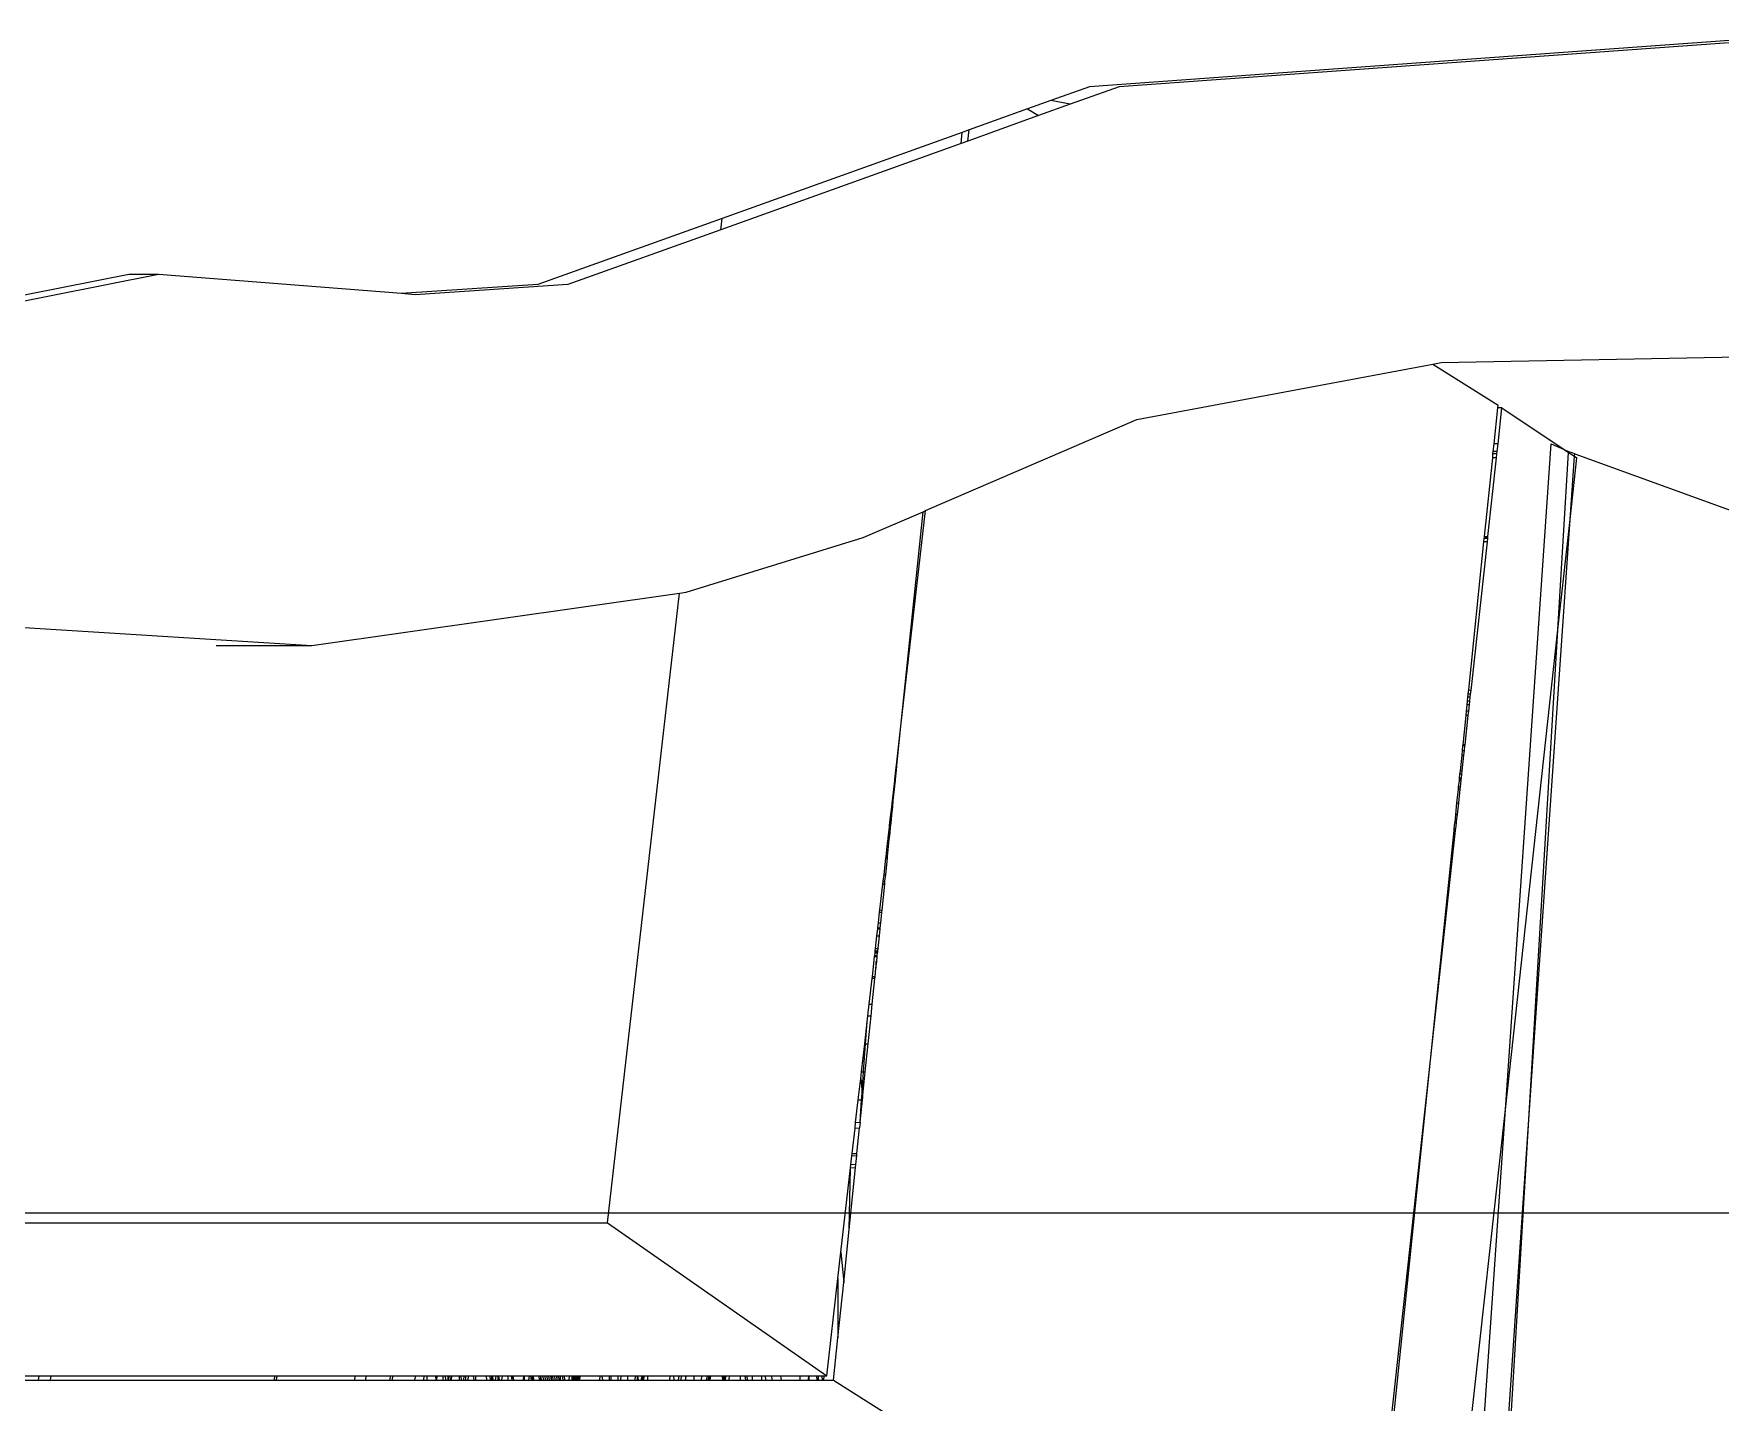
# Model space of a CAD drawing. Extents: x -24961 to 905641, y -154323 to 635957.
# Drawn here: x 395494.2 to 395608.1, y -131220.7 to -131128.3 of the extents above; entities that cross this region are included whole.
import ezdxf

# ---------------------------------------------------------------- set-up
doc = ezdxf.new("R2010")
doc.units = 0
doc.header["$LTSCALE"] = 1000
doc.header["$MEASUREMENT"] = 0
doc.layers.add('DOTE', color=1, linetype='Continuous')

msp = doc.modelspace()

# ---------------------------------------------------------------- linework, layer by layer
for p, q in [((395615.11, -131128.27), (395565.49, -131131.85)), ((395617.12, -131128.27), (395567.5, -131131.85)), ((395565.49, -131131.85), (395562.89, -131132.78)), ((395567.5, -131131.85), (395564.2, -131133.03)), ((395562.89, -131132.78), (395561.31, -131133.34)), ((395564.2, -131133.03), (395562.04, -131133.8)), ((395564.2, -131133.03), (395562.89, -131132.78)), ((395562.04, -131133.8), (395557.27, -131135.52)), ((395561.31, -131133.34), (395557.36, -131134.76)), ((395561.31, -131133.34), (395562.04, -131133.8)), ((395556.9, -131134.93), (395540.68, -131140.75)), ((395556.82, -131135.68), (395556.9, -131134.93)), ((395557.27, -131135.52), (395556.82, -131135.68)), ((395557.36, -131134.76), (395556.9, -131134.93)), ((395557.27, -131135.52), (395557.36, -131134.76)), ((395556.82, -131135.68), (395540.59, -131141.5)), ((395540.68, -131140.75), (395528.24, -131145.21)), ((395540.59, -131141.5), (395540.68, -131140.75)), ((395540.59, -131141.5), (395530.25, -131145.21)), ((395500.6, -131144.53), (395487.75, -131147.08)), ((395502.61, -131144.53), (395489.76, -131147.08)), ((395502.61, -131144.53), (395500.6, -131144.53)), ((395519.02, -131145.82), (395502.61, -131144.53)), ((395528.24, -131145.21), (395519.02, -131145.82)), ((395530.25, -131145.21), (395519.94, -131145.89)), ((395519.94, -131145.89), (395519.02, -131145.82)), ((395589.24, -131150.47), (395619.24, -131149.91)), ((395568.69, -131154.33), (395588.68, -131150.58)), ((395588.68, -131150.58), (395589.24, -131150.47)), ((395588.68, -131150.58), (395593.09, -131153.35)), ((395592.82, -131155.97), (395593.07, -131153.53)), ((395593.07, -131153.53), (395593.09, -131153.35)), ((395593.36, -131153.53), (395593.07, -131153.53)), ((395593.1, -131155.97), (395593.36, -131153.53)), ((395593.36, -131153.53), (395597.56, -131156.34)), ((395554.42, -131160.47), (395568.69, -131154.33)), ((395592.77, -131156.48), (395592.82, -131155.97)), ((395593.1, -131155.97), (395592.82, -131155.97)), ((395593.04, -131156.48), (395593.1, -131155.97)), ((395593.59, -131200.92), (395596.68, -131155.97)), ((395596.68, -131155.97), (395597.56, -131156.34)), ((395592.18, -131162.22), (395592.73, -131156.91)), ((395592.41, -131162.22), (395592.99, -131156.91)), ((395592.73, -131156.91), (395592.75, -131156.63)), ((395592.99, -131156.91), (395592.73, -131156.91)), ((395592.75, -131156.63), (395592.77, -131156.48)), ((395593.02, -131156.63), (395592.75, -131156.63)), ((395593.04, -131156.48), (395592.77, -131156.48)), ((395592.99, -131156.91), (395593.02, -131156.63)), ((395593.02, -131156.63), (395593.04, -131156.48)), ((395597.14, -131168.53), (395597.86, -131156.54)), ((395597.56, -131156.34), (395597.86, -131156.54)), ((395597.56, -131156.34), (395597.86, -131156.48)), ((395597.86, -131156.48), (395598.07, -131156.55)), ((395597.86, -131156.54), (395597.86, -131156.48)), ((395597.86, -131156.54), (395598.26, -131156.8)), ((395597.96, -131161.08), (395598.26, -131156.8)), ((395597.96, -131161.08), (395598.42, -131156.91)), ((395598.07, -131156.55), (395598.27, -131156.63)), ((395598.26, -131156.8), (395598.27, -131156.63)), ((395598.26, -131156.8), (395598.42, -131156.91)), ((395598.27, -131156.63), (395613.11, -131162.01)), ((395550.2, -131162.29), (395554.25, -131160.55)), ((395552.76, -131175.02), (395554.42, -131160.47)), ((395552.76, -131175.02), (395554.25, -131160.55)), ((395554.25, -131160.55), (395554.42, -131160.47)), ((395595.18, -131201.59), (395597.96, -131161.08)), ((395597.14, -131168.53), (395597.96, -131161.08)), ((395538.24, -131165.98), (395550.2, -131162.29)), ((395591.11, -131172.58), (395592.14, -131162.58)), ((395591.27, -131172.62), (395592.37, -131162.58)), ((395592.14, -131162.58), (395592.16, -131162.36)), ((395592.37, -131162.58), (395592.14, -131162.58)), ((395592.16, -131162.36), (395592.17, -131162.26)), ((395592.4, -131162.36), (395592.16, -131162.36)), ((395592.17, -131162.26), (395592.18, -131162.22)), ((395592.17, -131162.26), (395592.41, -131162.26)), ((395592.18, -131162.22), (395592.41, -131162.22)), ((395592.37, -131162.58), (395592.4, -131162.36)), ((395592.4, -131162.36), (395592.41, -131162.26)), ((395592.41, -131162.26), (395592.41, -131162.22)), ((395512.97, -131169.58), (395537.79, -131166.04)), ((395532.93, -131208.57), (395537.79, -131166.04)), ((395537.79, -131166.04), (395538.24, -131165.98)), ((395487.37, -131167.97), (395512.97, -131169.58)), ((395593.59, -131200.92), (395597.14, -131168.53)), ((395595.18, -131201.59), (395597.14, -131168.53)), ((395506.5, -131169.58), (395512.97, -131169.58)), ((395591.03, -131173.35), (395591.06, -131173.07)), ((395591.06, -131173.07), (395591.08, -131172.87)), ((395591.22, -131173.07), (395591.06, -131173.07)), ((395591.08, -131172.87), (395591.11, -131172.58)), ((395591.24, -131172.87), (395591.08, -131172.87)), ((395591.11, -131172.58), (395591.27, -131172.62)), ((395591.19, -131173.35), (395591.22, -131173.07)), ((395591.22, -131173.07), (395591.24, -131172.87)), ((395591.24, -131172.87), (395591.27, -131172.62)), ((395590.93, -131174.32), (395590.96, -131174.01)), ((395590.96, -131174.01), (395591.01, -131173.58)), ((395591.12, -131174.01), (395590.96, -131174.01)), ((395591.01, -131173.58), (395591.03, -131173.35)), ((395591.16, -131173.58), (395591.01, -131173.58)), ((395591.19, -131173.35), (395591.03, -131173.35)), ((395591.08, -131174.32), (395591.12, -131174.01)), ((395591.12, -131174.01), (395591.16, -131173.58)), ((395591.16, -131173.58), (395591.19, -131173.35)), ((395552.48, -131177.46), (395552.76, -131175.02)), ((395552.51, -131177.46), (395552.76, -131175.02)), ((395590.73, -131176.29), (395590.93, -131174.32)), ((395590.87, -131176.29), (395591.08, -131174.32)), ((395591.08, -131174.32), (395590.93, -131174.32)), ((395590.69, -131176.67), (395590.72, -131176.36)), ((395590.72, -131176.36), (395590.73, -131176.29)), ((395590.86, -131176.36), (395590.72, -131176.36)), ((395590.87, -131176.29), (395590.73, -131176.29)), ((395590.83, -131176.67), (395590.86, -131176.36)), ((395590.86, -131176.36), (395590.87, -131176.29)), ((395552.42, -131177.99), (395552.48, -131177.46)), ((395552.45, -131177.99), (395552.51, -131177.46)), ((395552.51, -131177.46), (395552.48, -131177.46)), ((395590.55, -131178.05), (395590.66, -131176.98)), ((395590.66, -131176.98), (395590.69, -131176.67)), ((395590.66, -131176.98), (395590.79, -131176.98)), ((395590.67, -131178.05), (395590.79, -131176.98)), ((395590.69, -131176.67), (395590.83, -131176.67)), ((395590.79, -131176.98), (395590.83, -131176.67)), ((395552.21, -131179.86), (395552.34, -131178.7)), ((395552.26, -131179.86), (395552.38, -131178.7)), ((395552.34, -131178.7), (395552.35, -131178.62)), ((395552.38, -131178.7), (395552.34, -131178.7)), ((395552.35, -131178.62), (395552.42, -131177.99)), ((395552.39, -131178.62), (395552.35, -131178.62)), ((395552.38, -131178.7), (395552.39, -131178.62)), ((395552.39, -131178.62), (395552.45, -131177.99)), ((395552.42, -131177.99), (395552.45, -131177.99)), ((395590.43, -131179.12), (395590.48, -131178.7)), ((395590.48, -131178.7), (395590.49, -131178.62)), ((395590.6, -131178.7), (395590.48, -131178.7)), ((395590.49, -131178.62), (395590.5, -131178.53)), ((395590.61, -131178.62), (395590.49, -131178.62)), ((395590.5, -131178.53), (395590.52, -131178.28)), ((395590.62, -131178.53), (395590.5, -131178.53)), ((395590.52, -131178.28), (395590.55, -131178.05)), ((395590.65, -131178.28), (395590.52, -131178.28)), ((395590.55, -131178.05), (395590.67, -131178.05)), ((395590.56, -131179.12), (395590.6, -131178.7)), ((395590.6, -131178.7), (395590.61, -131178.62)), ((395590.61, -131178.62), (395590.62, -131178.53)), ((395590.62, -131178.53), (395590.65, -131178.28)), ((395590.65, -131178.28), (395590.67, -131178.05)), ((395552.19, -131180.04), (395552.21, -131179.86)), ((395552.26, -131179.86), (395552.21, -131179.86)), ((395552.24, -131180.04), (395552.26, -131179.86)), ((395590.32, -131180.2), (395590.42, -131179.28)), ((395590.42, -131179.28), (395590.43, -131179.12)), ((395590.42, -131179.28), (395590.54, -131179.29)), ((395590.43, -131179.12), (395590.56, -131179.12)), ((395590.44, -131180.2), (395590.54, -131179.29)), ((395590.54, -131179.29), (395590.56, -131179.12)), ((395552.04, -131181.33), (395552.08, -131181)), ((395552.08, -131181), (395552.1, -131180.84)), ((395552.14, -131181), (395552.08, -131181)), ((395552.1, -131180.84), (395552.14, -131180.47)), ((395552.1, -131180.84), (395552.16, -131180.85)), ((395552.11, -131181.33), (395552.14, -131181)), ((395552.14, -131180.47), (395552.19, -131180.04)), ((395552.14, -131180.47), (395552.2, -131180.47)), ((395552.14, -131181), (395552.16, -131180.85)), ((395552.16, -131180.85), (395552.2, -131180.47)), ((395552.24, -131180.04), (395552.19, -131180.04)), ((395552.2, -131180.47), (395552.24, -131180.04)), ((395590.21, -131181.26), (395590.24, -131181)), ((395590.24, -131181), (395590.32, -131180.2)), ((395590.35, -131181), (395590.24, -131181)), ((395590.32, -131180.2), (395590.44, -131180.2)), ((395590.32, -131181.28), (395590.35, -131181)), ((395590.35, -131181), (395590.44, -131180.2)), ((395551.89, -131182.6), (395551.94, -131182.21)), ((395551.94, -131182.21), (395551.98, -131181.88)), ((395551.94, -131182.21), (395552.02, -131182.21)), ((395551.98, -131181.88), (395551.99, -131181.74)), ((395552.05, -131181.88), (395551.98, -131181.88)), ((395551.98, -131182.6), (395552.02, -131182.21)), ((395551.99, -131181.74), (395552.04, -131181.33)), ((395552.07, -131181.74), (395551.99, -131181.74)), ((395552.02, -131182.21), (395552.05, -131181.88)), ((395552.04, -131181.33), (395552.11, -131181.33)), ((395552.05, -131181.88), (395552.07, -131181.74)), ((395552.07, -131181.74), (395552.11, -131181.33)), ((395588.53, -131197.58), (395590.23, -131182.08)), ((395588.53, -131197.58), (395590.13, -131182.08)), ((395590.13, -131182.06), (395590.14, -131181.97)), ((395590.23, -131182.06), (395590.13, -131182.06)), ((395590.13, -131182.08), (395590.13, -131182.06)), ((395590.23, -131182.08), (395590.13, -131182.08)), ((395590.14, -131181.97), (395590.18, -131181.55)), ((395590.14, -131181.97), (395590.24, -131181.97)), ((395590.18, -131181.55), (395590.19, -131181.51)), ((395590.29, -131181.55), (395590.18, -131181.55)), ((395590.19, -131181.51), (395590.21, -131181.26)), ((395590.29, -131181.51), (395590.19, -131181.51)), ((395590.21, -131181.26), (395590.32, -131181.28)), ((395590.23, -131182.06), (395590.24, -131181.97)), ((395590.23, -131182.08), (395590.23, -131182.06)), ((395590.24, -131181.97), (395590.29, -131181.55)), ((395590.29, -131181.51), (395590.32, -131181.28)), ((395590.29, -131181.55), (395590.29, -131181.51)), ((395551.75, -131183.82), (395551.86, -131182.94)), ((395551.85, -131183.82), (395551.94, -131182.94)), ((395551.86, -131182.94), (395551.89, -131182.64)), ((395551.86, -131182.94), (395551.94, -131182.94)), ((395551.98, -131182.6), (395551.89, -131182.6)), ((395551.89, -131182.64), (395551.89, -131182.6)), ((395551.97, -131182.64), (395551.89, -131182.64)), ((395551.94, -131182.94), (395551.97, -131182.64)), ((395551.97, -131182.64), (395551.98, -131182.6)), ((395551.62, -131185.04), (395551.74, -131183.95)), ((395551.73, -131185.04), (395551.84, -131183.95)), ((395551.74, -131183.95), (395551.75, -131183.87)), ((395551.74, -131183.95), (395551.84, -131183.95)), ((395551.75, -131183.82), (395551.85, -131183.82)), ((395551.75, -131183.87), (395551.75, -131183.82)), ((395551.75, -131183.87), (395551.85, -131183.87)), ((395551.84, -131183.95), (395551.85, -131183.87)), ((395551.85, -131183.87), (395551.85, -131183.82)), ((395551.54, -131185.67), (395551.56, -131185.53)), ((395551.56, -131185.5), (395551.62, -131185.04)), ((395551.56, -131185.5), (395551.68, -131185.5)), ((395551.56, -131185.53), (395551.56, -131185.5)), ((395551.56, -131185.53), (395551.68, -131185.53)), ((395551.62, -131185.04), (395551.73, -131185.04)), ((395551.66, -131185.67), (395551.68, -131185.53)), ((395551.68, -131185.5), (395551.73, -131185.04)), ((395551.68, -131185.53), (395551.68, -131185.5)), ((395551.34, -131187.44), (395551.54, -131185.69)), ((395551.48, -131187.45), (395551.66, -131185.69)), ((395551.54, -131185.67), (395551.66, -131185.67)), ((395551.54, -131185.69), (395551.54, -131185.67)), ((395551.54, -131185.69), (395551.66, -131185.69)), ((395551.66, -131185.69), (395551.66, -131185.67)), ((395551.24, -131188.32), (395551.32, -131187.59)), ((395551.32, -131187.59), (395551.34, -131187.44)), ((395551.32, -131187.59), (395551.46, -131187.59)), ((395551.34, -131187.44), (395551.48, -131187.45)), ((395551.39, -131188.32), (395551.46, -131187.59)), ((395551.46, -131187.59), (395551.48, -131187.45)), ((395551.14, -131189.18), (395551.19, -131188.72)), ((395551.19, -131188.72), (395551.2, -131188.65)), ((395551.19, -131188.72), (395551.35, -131188.72)), ((395551.2, -131188.65), (395551.24, -131188.32)), ((395551.2, -131188.65), (395551.35, -131188.65)), ((395551.24, -131188.32), (395551.39, -131188.32)), ((395551.3, -131189.18), (395551.35, -131188.72)), ((395551.35, -131188.65), (395551.39, -131188.32)), ((395551.35, -131188.72), (395551.35, -131188.65)), ((395551.02, -131190.21), (395551.04, -131190.04)), ((395551.02, -131190.21), (395551.19, -131190.21)), ((395551.02, -131190.26), (395551.02, -131190.21)), ((395551.04, -131190.04), (395551.14, -131189.18)), ((395551.04, -131190.04), (395551.21, -131190.05)), ((395551.14, -131189.18), (395551.3, -131189.18)), ((395551.19, -131190.21), (395551.21, -131190.05)), ((395551.19, -131190.26), (395551.19, -131190.21)), ((395551.21, -131190.05), (395551.3, -131189.18)), ((395550.83, -131191.96), (395550.98, -131190.58)), ((395550.98, -131190.58), (395550.99, -131190.52)), ((395550.98, -131190.58), (395551.16, -131190.58)), ((395550.99, -131190.52), (395551.01, -131190.34)), ((395550.99, -131190.52), (395551.16, -131190.52)), ((395551.01, -131190.34), (395551.02, -131190.26)), ((395551.01, -131190.34), (395551.18, -131190.33)), ((395551.02, -131190.26), (395551.19, -131190.26)), ((395551.07, -131190.92), (395551.07, -131191.38)), ((395551.07, -131190.92), (395551.12, -131190.92)), ((395551.07, -131191.38), (395551.12, -131190.92)), ((395551.12, -131190.92), (395551.16, -131190.58)), ((395551.16, -131190.52), (395551.18, -131190.33)), ((395551.16, -131190.58), (395551.16, -131190.52)), ((395551.18, -131190.33), (395551.19, -131190.26)), ((395550.61, -131193.8), (395550.81, -131192.07)), ((395550.81, -131192.07), (395550.83, -131191.96)), ((395551, -131192.07), (395550.81, -131192.07)), ((395550.82, -131193.8), (395551, -131192.07)), ((395551.01, -131191.96), (395550.83, -131191.96)), ((395551, -131192.07), (395551.01, -131191.96)), ((395551.01, -131191.96), (395551.07, -131191.38)), ((395550.48, -131195), (395550.52, -131194.6)), ((395550.52, -131194.6), (395550.61, -131193.8)), ((395550.52, -131194.6), (395550.74, -131194.59)), ((395550.55, -131196.48), (395550.74, -131194.59)), ((395550.61, -131193.8), (395550.82, -131193.8)), ((395550.74, -131194.59), (395550.82, -131193.8)), ((395550.31, -131196.49), (395550.48, -131195)), ((395550.37, -131196.49), (395550.48, -131195)), ((395550.09, -131198.38), (395550.31, -131196.49)), ((395550.24, -131198.38), (395550.37, -131196.49)), ((395550.31, -131196.49), (395550.37, -131196.49)), ((395550.35, -131198.37), (395550.55, -131196.48)), ((395550.37, -131196.49), (395550.55, -131196.48)), ((395583.71, -131241.55), (395588.53, -131197.58)), ((395583.98, -131241.73), (395588.53, -131197.58)), ((395549.87, -131200.27), (395550.04, -131198.82)), ((395550.04, -131198.82), (395550.09, -131198.38)), ((395550.04, -131198.82), (395550.13, -131199.81)), ((395550.09, -131198.38), (395550.24, -131198.38)), ((395550.13, -131199.81), (395550.24, -131198.38)), ((395550.17, -131200.18), (395550.35, -131198.37)), ((395550.24, -131198.38), (395550.35, -131198.37)), ((395549.7, -131201.79), (395549.87, -131200.27)), ((395549.87, -131200.27), (395550.1, -131200.26)), ((395550, -131201.78), (395550.1, -131200.26)), ((395550, -131201.78), (395550.16, -131200.26)), ((395550.1, -131200.26), (395550.13, -131199.81)), ((395550.1, -131200.26), (395550.16, -131200.26)), ((395550.13, -131199.81), (395550.17, -131200.18)), ((395550.16, -131200.26), (395550.17, -131200.18)), ((395588.76, -131244.94), (395593.59, -131200.92)), ((395590.5, -131245.88), (395593.59, -131200.92)), ((395592.09, -131246.55), (395595.18, -131201.59)), ((395592.49, -131246.71), (395595.18, -131201.59)), ((395549.46, -131203.88), (395549.66, -131202.17)), ((395549.66, -131202.17), (395549.7, -131201.79)), ((395549.66, -131202.17), (395549.96, -131202.15)), ((395549.7, -131201.79), (395550, -131201.78)), ((395549.78, -131203.88), (395549.96, -131202.15)), ((395550, -131201.78), (395549.96, -131202.15)), ((395549.44, -131204.05), (395549.46, -131203.88)), ((395549.46, -131203.88), (395549.78, -131203.88)), ((395549.77, -131204.03), (395549.78, -131203.88)), ((395548.7, -131210.56), (395549.35, -131204.86)), ((395549.25, -131209.03), (395549.68, -131204.84)), ((395549.25, -131209.03), (395549.35, -131204.86)), ((395549.35, -131204.86), (395549.37, -131204.65)), ((395549.35, -131204.86), (395549.68, -131204.84)), ((395549.37, -131204.65), (395549.44, -131204.05)), ((395549.71, -131204.64), (395549.37, -131204.65)), ((395549.44, -131204.05), (395549.77, -131204.03)), ((395549.68, -131204.84), (395549.71, -131204.64)), ((395549.71, -131204.64), (395549.77, -131204.03)), ((395457.19, -131208.57), (395532.93, -131208.57)), ((395532.93, -131208.57), (395547.75, -131218.9)), ((395548.89, -131212.59), (395549.25, -131209.03)), ((395548.5, -131212.32), (395548.7, -131210.56)), ((395548.7, -131210.56), (395548.89, -131212.59)), ((395547.75, -131218.9), (395548.5, -131212.32)), ((395548.5, -131212.32), (395548.5, -131216.34)), ((395548.5, -131216.34), (395548.89, -131212.59)), ((395548.2, -131219.2), (395548.5, -131216.34)), ((395475.48, -131219.2), (395494.5, -131219.2)), ((395475.51, -131218.9), (395494.55, -131218.9)), ((395494.5, -131219.2), (395494.55, -131218.9)), ((395494.5, -131219.2), (395495.32, -131219.2)), ((395494.55, -131218.9), (395495.36, -131218.9)), ((395495.32, -131219.2), (395495.36, -131218.9)), ((395495.32, -131219.2), (395510.42, -131219.2)), ((395495.36, -131218.9), (395510.45, -131218.9)), ((395510.45, -131218.9), (395510.42, -131219.2)), ((395510.42, -131219.2), (395510.56, -131219.2)), ((395510.45, -131218.9), (395510.59, -131218.9)), ((395510.59, -131218.9), (395510.56, -131219.2)), ((395510.56, -131219.2), (395515.85, -131219.2)), ((395510.59, -131218.9), (395515.88, -131218.9)), ((395515.88, -131218.9), (395515.85, -131219.2)), ((395515.85, -131219.2), (395516.59, -131219.2)), ((395515.88, -131218.9), (395516.62, -131218.9)), ((395516.62, -131218.9), (395516.59, -131219.2)), ((395516.59, -131219.2), (395518.23, -131219.2)), ((395516.62, -131218.9), (395518.25, -131218.9)), ((395518.25, -131218.9), (395518.23, -131219.2)), ((395518.23, -131219.2), (395518.39, -131219.2)), ((395518.25, -131218.9), (395518.41, -131218.9)), ((395518.41, -131218.9), (395518.39, -131219.2)), ((395518.39, -131219.2), (395519.93, -131219.2)), ((395518.41, -131218.9), (395519.98, -131218.9)), ((395519.93, -131219.2), (395519.98, -131218.9)), ((395519.93, -131219.2), (395520.52, -131219.2)), ((395519.98, -131218.9), (395520.56, -131218.9)), ((395520.52, -131219.2), (395520.56, -131218.9)), ((395520.52, -131219.2), (395520.73, -131219.2)), ((395520.56, -131218.9), (395520.73, -131218.9)), ((395520.73, -131218.9), (395520.73, -131219.2)), ((395520.73, -131218.9), (395521.31, -131218.9)), ((395520.73, -131219.2), (395521.35, -131219.2)), ((395521.31, -131218.9), (395521.35, -131219.2)), ((395521.31, -131218.9), (395521.4, -131218.9)), ((395521.35, -131219.2), (395521.39, -131219.2)), ((395521.4, -131218.9), (395521.39, -131219.2)), ((395521.39, -131219.2), (395521.81, -131219.2)), ((395521.4, -131218.9), (395521.81, -131218.9)), ((395521.81, -131218.9), (395521.81, -131219.2)), ((395521.81, -131218.9), (395521.97, -131218.9)), ((395521.81, -131219.2), (395521.99, -131219.2)), ((395521.97, -131218.9), (395521.99, -131219.2)), ((395521.97, -131218.9), (395522.16, -131218.9)), ((395521.99, -131219.2), (395522.14, -131219.2)), ((395522.16, -131218.9), (395522.14, -131219.2)), ((395522.14, -131219.2), (395522.2, -131219.2)), ((395522.16, -131218.9), (395522.2, -131219.2)), ((395522.16, -131218.9), (395522.22, -131218.9)), ((395522.22, -131218.9), (395522.2, -131219.2)), ((395522.2, -131219.2), (395522.35, -131219.2)), ((395522.22, -131218.9), (395522.37, -131218.9)), ((395522.35, -131219.2), (395522.37, -131218.9)), ((395522.35, -131219.2), (395522.39, -131219.2)), ((395522.37, -131218.9), (395522.42, -131218.9)), ((395522.39, -131219.2), (395522.42, -131218.9)), ((395522.39, -131219.2), (395522.91, -131219.2)), ((395522.42, -131218.9), (395522.91, -131218.9)), ((395522.91, -131218.9), (395522.91, -131219.2)), ((395522.91, -131218.9), (395523.02, -131218.9)), ((395522.91, -131219.2), (395523.06, -131219.2)), ((395523.02, -131218.9), (395523.06, -131219.2)), ((395523.02, -131218.9), (395523.24, -131218.9)), ((395523.06, -131219.2), (395523.22, -131219.2)), ((395523.24, -131218.9), (395523.22, -131219.2)), ((395523.22, -131219.2), (395523.34, -131219.2)), ((395523.24, -131218.9), (395523.34, -131218.9)), ((395523.34, -131218.9), (395523.34, -131219.2)), ((395523.34, -131218.9), (395523.52, -131218.9)), ((395523.34, -131219.2), (395523.5, -131219.2)), ((395523.52, -131218.9), (395523.5, -131219.2)), ((395523.5, -131219.2), (395523.91, -131219.2)), ((395523.52, -131218.9), (395523.87, -131218.9)), ((395523.87, -131218.9), (395523.91, -131219.2)), ((395523.87, -131218.9), (395524.01, -131218.9)), ((395523.91, -131219.2), (395524.01, -131219.2)), ((395524.01, -131218.9), (395524.01, -131219.2)), ((395524.01, -131218.9), (395524.73, -131218.9)), ((395524.01, -131219.2), (395524.77, -131219.2)), ((395524.73, -131218.9), (395524.77, -131219.2)), ((395524.73, -131218.9), (395524.99, -131218.9)), ((395524.77, -131219.2), (395525, -131219.2)), ((395524.99, -131218.9), (395525, -131219.2)), ((395524.99, -131218.9), (395525.11, -131218.9)), ((395525, -131219.2), (395525.11, -131219.2)), ((395525.11, -131218.9), (395525.11, -131219.2)), ((395525.11, -131218.9), (395525.16, -131218.9)), ((395525.11, -131219.2), (395525.19, -131219.2)), ((395525.16, -131218.9), (395525.19, -131219.2)), ((395525.16, -131218.9), (395525.41, -131218.9)), ((395525.19, -131219.2), (395525.36, -131219.2)), ((395525.36, -131219.2), (395525.41, -131218.9)), ((395525.36, -131219.2), (395525.52, -131219.2)), ((395525.41, -131218.9), (395525.53, -131218.9)), ((395525.53, -131218.9), (395525.52, -131219.2)), ((395525.52, -131219.2), (395525.62, -131219.2)), ((395525.53, -131218.9), (395525.58, -131218.9)), ((395525.58, -131218.9), (395525.62, -131219.2)), ((395525.58, -131218.9), (395525.84, -131218.9)), ((395525.62, -131219.2), (395525.8, -131219.2)), ((395525.8, -131219.2), (395525.84, -131218.9)), ((395525.8, -131219.2), (395526.21, -131219.2)), ((395525.84, -131218.9), (395526.21, -131218.9)), ((395526.21, -131218.9), (395526.21, -131219.2)), ((395526.21, -131218.9), (395526.43, -131218.9)), ((395526.21, -131219.2), (395526.47, -131219.2)), ((395526.43, -131218.9), (395526.47, -131219.2)), ((395526.43, -131218.9), (395526.47, -131218.9)), ((395526.47, -131218.9), (395526.47, -131219.2)), ((395526.47, -131218.9), (395526.54, -131218.9)), ((395526.47, -131219.2), (395526.58, -131219.2)), ((395526.54, -131218.9), (395526.58, -131219.2)), ((395526.54, -131218.9), (395527.27, -131218.9)), ((395526.58, -131219.2), (395527.25, -131219.2)), ((395527.27, -131218.9), (395527.25, -131219.2)), ((395527.25, -131219.2), (395527.31, -131219.2)), ((395527.27, -131218.9), (395527.31, -131218.9)), ((395527.31, -131218.9), (395527.31, -131219.2)), ((395527.31, -131218.9), (395527.64, -131218.9)), ((395527.31, -131219.2), (395527.61, -131219.2)), ((395527.64, -131218.9), (395527.61, -131219.2)), ((395527.61, -131219.2), (395527.77, -131219.2)), ((395527.64, -131218.9), (395527.74, -131218.9)), ((395527.74, -131218.9), (395527.77, -131219.2)), ((395527.74, -131218.9), (395527.87, -131218.9)), ((395527.77, -131219.2), (395527.84, -131219.2)), ((395527.84, -131219.2), (395527.87, -131218.9)), ((395527.84, -131219.2), (395527.9, -131219.2)), ((395527.87, -131218.9), (395527.92, -131218.9)), ((395527.9, -131219.2), (395527.92, -131218.9)), ((395527.9, -131219.2), (395527.94, -131219.2)), ((395527.92, -131218.9), (395527.94, -131219.2)), ((395527.92, -131218.9), (395528.3, -131218.9)), ((395527.94, -131219.2), (395528.33, -131219.2)), ((395528.3, -131218.9), (395528.33, -131219.2)), ((395528.3, -131218.9), (395528.41, -131218.9)), ((395528.33, -131219.2), (395528.41, -131219.2)), ((395528.41, -131218.9), (395528.41, -131219.2)), ((395528.41, -131218.9), (395528.46, -131219.2)), ((395528.41, -131218.9), (395528.56, -131218.9)), ((395528.41, -131219.2), (395528.46, -131219.2)), ((395528.46, -131219.2), (395528.59, -131219.2)), ((395528.56, -131218.9), (395528.59, -131219.2)), ((395528.56, -131218.9), (395528.7, -131218.9)), ((395528.59, -131219.2), (395528.72, -131219.2)), ((395528.7, -131218.9), (395528.72, -131219.2)), ((395528.7, -131218.9), (395528.83, -131218.9)), ((395528.72, -131219.2), (395528.86, -131219.2)), ((395528.83, -131218.9), (395528.86, -131219.2)), ((395528.83, -131218.9), (395528.96, -131218.9)), ((395528.86, -131219.2), (395528.99, -131219.2)), ((395528.96, -131218.9), (395528.99, -131219.2)), ((395528.96, -131218.9), (395529.09, -131218.9)), ((395528.99, -131219.2), (395529.12, -131219.2)), ((395529.09, -131218.9), (395529.12, -131219.2)), ((395529.09, -131218.9), (395529.18, -131218.9)), ((395529.12, -131219.2), (395529.16, -131219.2)), ((395529.16, -131219.2), (395529.18, -131218.9)), ((395529.16, -131219.2), (395529.25, -131219.2)), ((395529.18, -131218.9), (395529.22, -131218.9)), ((395529.22, -131218.9), (395529.25, -131219.2)), ((395529.22, -131218.9), (395529.35, -131218.9)), ((395529.25, -131219.2), (395529.38, -131219.2)), ((395529.35, -131218.9), (395529.38, -131219.2)), ((395529.35, -131218.9), (395529.49, -131218.9)), ((395529.38, -131219.2), (395529.51, -131219.2)), ((395529.49, -131218.9), (395529.51, -131219.2)), ((395529.49, -131218.9), (395529.52, -131218.9)), ((395529.52, -131218.9), (395529.51, -131219.2)), ((395529.51, -131219.2), (395529.65, -131219.2)), ((395529.52, -131218.9), (395529.62, -131218.9)), ((395529.62, -131218.9), (395529.65, -131219.2)), ((395529.62, -131218.9), (395529.77, -131218.9)), ((395529.65, -131219.2), (395529.76, -131219.2)), ((395529.76, -131219.2), (395529.77, -131218.9)), ((395529.76, -131219.2), (395529.91, -131219.2)), ((395529.77, -131218.9), (395529.88, -131218.9)), ((395529.88, -131218.9), (395529.91, -131219.2)), ((395529.88, -131218.9), (395530.01, -131218.9)), ((395529.91, -131219.2), (395530.04, -131219.2)), ((395530.01, -131218.9), (395530.04, -131219.2)), ((395530.01, -131218.9), (395530.37, -131218.9)), ((395530.04, -131219.2), (395530.35, -131219.2)), ((395530.35, -131219.2), (395530.37, -131218.9)), ((395530.35, -131219.2), (395530.52, -131219.2)), ((395530.37, -131218.9), (395530.52, -131218.9)), ((395530.52, -131218.9), (395530.52, -131219.2)), ((395530.52, -131218.9), (395530.56, -131218.9)), ((395530.52, -131219.2), (395530.56, -131219.2)), ((395530.56, -131218.9), (395530.56, -131219.2)), ((395530.56, -131218.9), (395530.6, -131218.9)), ((395530.56, -131219.2), (395530.6, -131219.2)), ((395530.6, -131218.9), (395530.6, -131219.2)), ((395530.6, -131218.9), (395530.64, -131218.9)), ((395530.6, -131219.2), (395530.64, -131219.2)), ((395530.64, -131218.9), (395530.64, -131219.2)), ((395530.64, -131218.9), (395530.68, -131218.9)), ((395530.64, -131219.2), (395530.68, -131219.2)), ((395530.68, -131218.9), (395530.68, -131219.2)), ((395530.68, -131218.9), (395530.72, -131218.9)), ((395530.68, -131219.2), (395530.72, -131219.2)), ((395530.72, -131218.9), (395530.72, -131219.2)), ((395530.72, -131218.9), (395530.76, -131218.9)), ((395530.72, -131219.2), (395530.76, -131219.2)), ((395530.76, -131218.9), (395530.76, -131219.2)), ((395530.76, -131218.9), (395530.8, -131218.9)), ((395530.76, -131219.2), (395530.8, -131219.2)), ((395530.8, -131218.9), (395530.8, -131219.2)), ((395530.8, -131218.9), (395530.84, -131218.9)), ((395530.8, -131219.2), (395530.84, -131219.2)), ((395530.84, -131218.9), (395530.84, -131219.2)), ((395530.84, -131218.9), (395530.88, -131218.9)), ((395530.84, -131219.2), (395530.88, -131219.2)), ((395530.88, -131218.9), (395530.88, -131219.2)), ((395530.88, -131218.9), (395530.92, -131218.9)), ((395530.88, -131219.2), (395530.92, -131219.2)), ((395530.92, -131218.9), (395530.92, -131219.2)), ((395530.92, -131218.9), (395530.96, -131218.9)), ((395530.92, -131219.2), (395530.96, -131219.2)), ((395530.96, -131218.9), (395530.96, -131219.2)), ((395530.96, -131218.9), (395531, -131218.9)), ((395530.96, -131219.2), (395531, -131219.2)), ((395531, -131218.9), (395531, -131219.2)), ((395531, -131218.9), (395531.07, -131218.9)), ((395531, -131219.2), (395531.04, -131219.2)), ((395531.07, -131218.9), (395531.04, -131219.2)), ((395531.04, -131218.9), (395531.04, -131219.2)), ((395531.04, -131219.2), (395532.41, -131219.2)), ((395531.07, -131218.9), (395532.45, -131218.9)), ((395532.41, -131219.2), (395532.45, -131218.9)), ((395532.41, -131219.2), (395532.59, -131219.2)), ((395532.45, -131218.9), (395532.56, -131218.9)), ((395532.56, -131218.9), (395532.59, -131219.2)), ((395532.56, -131218.9), (395533.05, -131218.9)), ((395532.59, -131219.2), (395533.05, -131219.2)), ((395533.05, -131218.9), (395533.05, -131219.2)), ((395533.05, -131218.9), (395533.19, -131218.9)), ((395533.05, -131219.2), (395533.19, -131219.2)), ((395533.19, -131219.2), (395533.19, -131218.9)), ((395533.19, -131218.9), (395533.64, -131218.9)), ((395533.19, -131219.2), (395533.63, -131219.2)), ((395533.64, -131218.9), (395533.63, -131219.2)), ((395533.63, -131219.2), (395533.84, -131219.2)), ((395533.64, -131218.9), (395533.86, -131218.9)), ((395533.84, -131219.2), (395533.86, -131218.9)), ((395533.84, -131219.2), (395534.32, -131219.2)), ((395533.86, -131218.9), (395534.32, -131218.9)), ((395534.32, -131219.2), (395534.32, -131218.9)), ((395534.32, -131218.9), (395534.8, -131218.9)), ((395534.32, -131219.2), (395534.78, -131219.2)), ((395534.8, -131218.9), (395534.78, -131219.2)), ((395534.78, -131219.2), (395534.93, -131219.2)), ((395534.8, -131218.9), (395534.95, -131218.9)), ((395534.95, -131218.9), (395534.93, -131219.2)), ((395534.93, -131219.2), (395535, -131219.2)), ((395534.95, -131218.9), (395534.97, -131218.9)), ((395534.97, -131218.9), (395535, -131219.2)), ((395534.97, -131218.9), (395535.26, -131218.9)), ((395535, -131219.2), (395535.24, -131219.2)), ((395535.24, -131219.2), (395535.26, -131218.9)), ((395535.24, -131219.2), (395535.32, -131219.2)), ((395535.26, -131218.9), (395535.35, -131218.9)), ((395535.32, -131219.2), (395535.35, -131218.9)), ((395535.32, -131219.2), (395535.39, -131219.2)), ((395535.35, -131218.9), (395535.42, -131218.9)), ((395535.39, -131219.2), (395535.42, -131218.9)), ((395535.39, -131219.2), (395535.63, -131219.2)), ((395535.42, -131218.9), (395535.63, -131218.9)), ((395535.63, -131218.9), (395535.63, -131219.2)), ((395535.63, -131218.9), (395537.14, -131218.9)), ((395535.63, -131219.2), (395537.13, -131219.2)), ((395537.14, -131218.9), (395537.13, -131219.2)), ((395537.13, -131219.2), (395537.42, -131219.2)), ((395537.14, -131218.9), (395537.39, -131218.9)), ((395537.39, -131218.9), (395537.42, -131219.2)), ((395537.39, -131218.9), (395537.77, -131218.9)), ((395537.42, -131219.2), (395537.73, -131219.2)), ((395537.73, -131219.2), (395537.77, -131218.9)), ((395537.73, -131219.2), (395537.88, -131219.2)), ((395537.77, -131218.9), (395537.91, -131218.9)), ((395537.91, -131218.9), (395537.88, -131219.2)), ((395537.88, -131219.2), (395538.21, -131219.2)), ((395537.91, -131218.9), (395538.2, -131218.9)), ((395538.2, -131218.9), (395538.21, -131219.2)), ((395538.2, -131218.9), (395538.24, -131218.9)), ((395538.21, -131219.2), (395538.24, -131218.9)), ((395538.21, -131219.2), (395538.79, -131219.2)), ((395538.24, -131218.9), (395538.8, -131218.9)), ((395538.79, -131219.2), (395538.8, -131218.9)), ((395538.79, -131219.2), (395539.29, -131219.2)), ((395538.8, -131218.9), (395539.31, -131218.9)), ((395539.29, -131219.2), (395539.31, -131218.9)), ((395539.29, -131219.2), (395539.62, -131219.2)), ((395539.31, -131218.9), (395539.64, -131218.9)), ((395539.64, -131218.9), (395539.62, -131219.2)), ((395539.62, -131219.2), (395539.74, -131219.2)), ((395539.64, -131218.9), (395539.77, -131218.9)), ((395539.77, -131218.9), (395539.74, -131219.2)), ((395539.74, -131219.2), (395539.77, -131219.2)), ((395539.8, -131218.9), (395539.77, -131219.2)), ((395539.77, -131218.9), (395539.8, -131218.9)), ((395539.77, -131219.2), (395539.83, -131219.2)), ((395539.8, -131218.9), (395539.83, -131219.2)), ((395539.8, -131218.9), (395539.89, -131218.9)), ((395539.83, -131219.2), (395539.86, -131219.2)), ((395539.89, -131218.9), (395539.86, -131219.2)), ((395539.86, -131219.2), (395540.72, -131219.2)), ((395539.89, -131218.9), (395540.7, -131218.9)), ((395540.72, -131219.2), (395540.7, -131218.9)), ((395540.7, -131218.9), (395540.77, -131218.9)), ((395540.72, -131219.2), (395540.75, -131219.2)), ((395540.75, -131219.2), (395540.77, -131218.9)), ((395540.75, -131219.2), (395540.79, -131219.2)), ((395540.77, -131218.9), (395540.79, -131219.2)), ((395540.77, -131218.9), (395540.81, -131218.9)), ((395540.81, -131218.9), (395540.79, -131219.2)), ((395540.79, -131219.2), (395540.9, -131219.2)), ((395540.81, -131218.9), (395540.93, -131218.9)), ((395540.9, -131219.2), (395540.93, -131218.9)), ((395540.9, -131219.2), (395541.13, -131219.2)), ((395540.93, -131218.9), (395541.16, -131218.9)), ((395541.16, -131218.9), (395541.13, -131219.2)), ((395541.13, -131219.2), (395541.93, -131219.2)), ((395541.16, -131218.9), (395541.93, -131218.9)), ((395541.93, -131219.2), (395541.93, -131218.9)), ((395541.93, -131218.9), (395542.22, -131218.9)), ((395541.93, -131219.2), (395542.25, -131219.2)), ((395542.22, -131218.9), (395542.25, -131219.2)), ((395542.22, -131218.9), (395542.35, -131218.9)), ((395542.25, -131219.2), (395542.36, -131219.2)), ((395542.35, -131218.9), (395542.36, -131219.2)), ((395542.35, -131218.9), (395542.71, -131218.9)), ((395542.36, -131219.2), (395542.71, -131219.2)), ((395542.71, -131218.9), (395542.71, -131219.2)), ((395542.71, -131218.9), (395543.35, -131218.9)), ((395542.71, -131219.2), (395543.35, -131219.2)), ((395543.35, -131218.9), (395543.35, -131219.2)), ((395543.35, -131218.9), (395543.61, -131218.9)), ((395543.35, -131219.2), (395543.63, -131219.2)), ((395543.63, -131219.2), (395543.61, -131218.9)), ((395543.61, -131218.9), (395544.03, -131218.9)), ((395543.63, -131219.2), (395544.05, -131219.2)), ((395544.05, -131219.2), (395544.03, -131218.9)), ((395544.03, -131218.9), (395544.63, -131218.9)), ((395544.05, -131219.2), (395544.66, -131219.2)), ((395544.63, -131218.9), (395544.66, -131219.2)), ((395544.63, -131218.9), (395545.92, -131218.9)), ((395544.66, -131219.2), (395545.92, -131219.2)), ((395545.92, -131218.9), (395545.92, -131219.2)), ((395545.92, -131218.9), (395546.51, -131218.9)), ((395545.92, -131219.2), (395546.49, -131219.2)), ((395546.51, -131218.9), (395546.49, -131219.2)), ((395546.49, -131219.2), (395546.53, -131219.2)), ((395546.51, -131218.9), (395546.54, -131218.9)), ((395546.54, -131218.9), (395546.53, -131219.2)), ((395546.53, -131219.2), (395547.08, -131219.2)), ((395546.54, -131218.9), (395547.05, -131218.9)), ((395547.05, -131218.9), (395547.08, -131219.2)), ((395547.05, -131218.9), (395547.17, -131218.9)), ((395547.08, -131219.2), (395547.17, -131219.2)), ((395547.17, -131218.9), (395547.17, -131219.2)), ((395547.17, -131218.9), (395547.43, -131218.9)), ((395547.17, -131219.2), (395547.45, -131219.2)), ((395547.45, -131219.2), (395547.43, -131218.9)), ((395547.43, -131218.9), (395547.54, -131218.9)), ((395547.45, -131219.2), (395547.53, -131219.2)), ((395547.54, -131218.9), (395547.53, -131219.2)), ((395547.53, -131219.2), (395548.2, -131219.2)), ((395547.54, -131218.9), (395547.75, -131218.9)), ((395548.2, -131219.2), (395583.71, -131241.55))]:
    msp.add_line(p, q)
at = {"layer": 'DOTE'}
msp.add_line((393730.13, -131207.9), (442830.81, -131207.9), dxfattribs=at)

doc.saveas('drawing.dxf')
